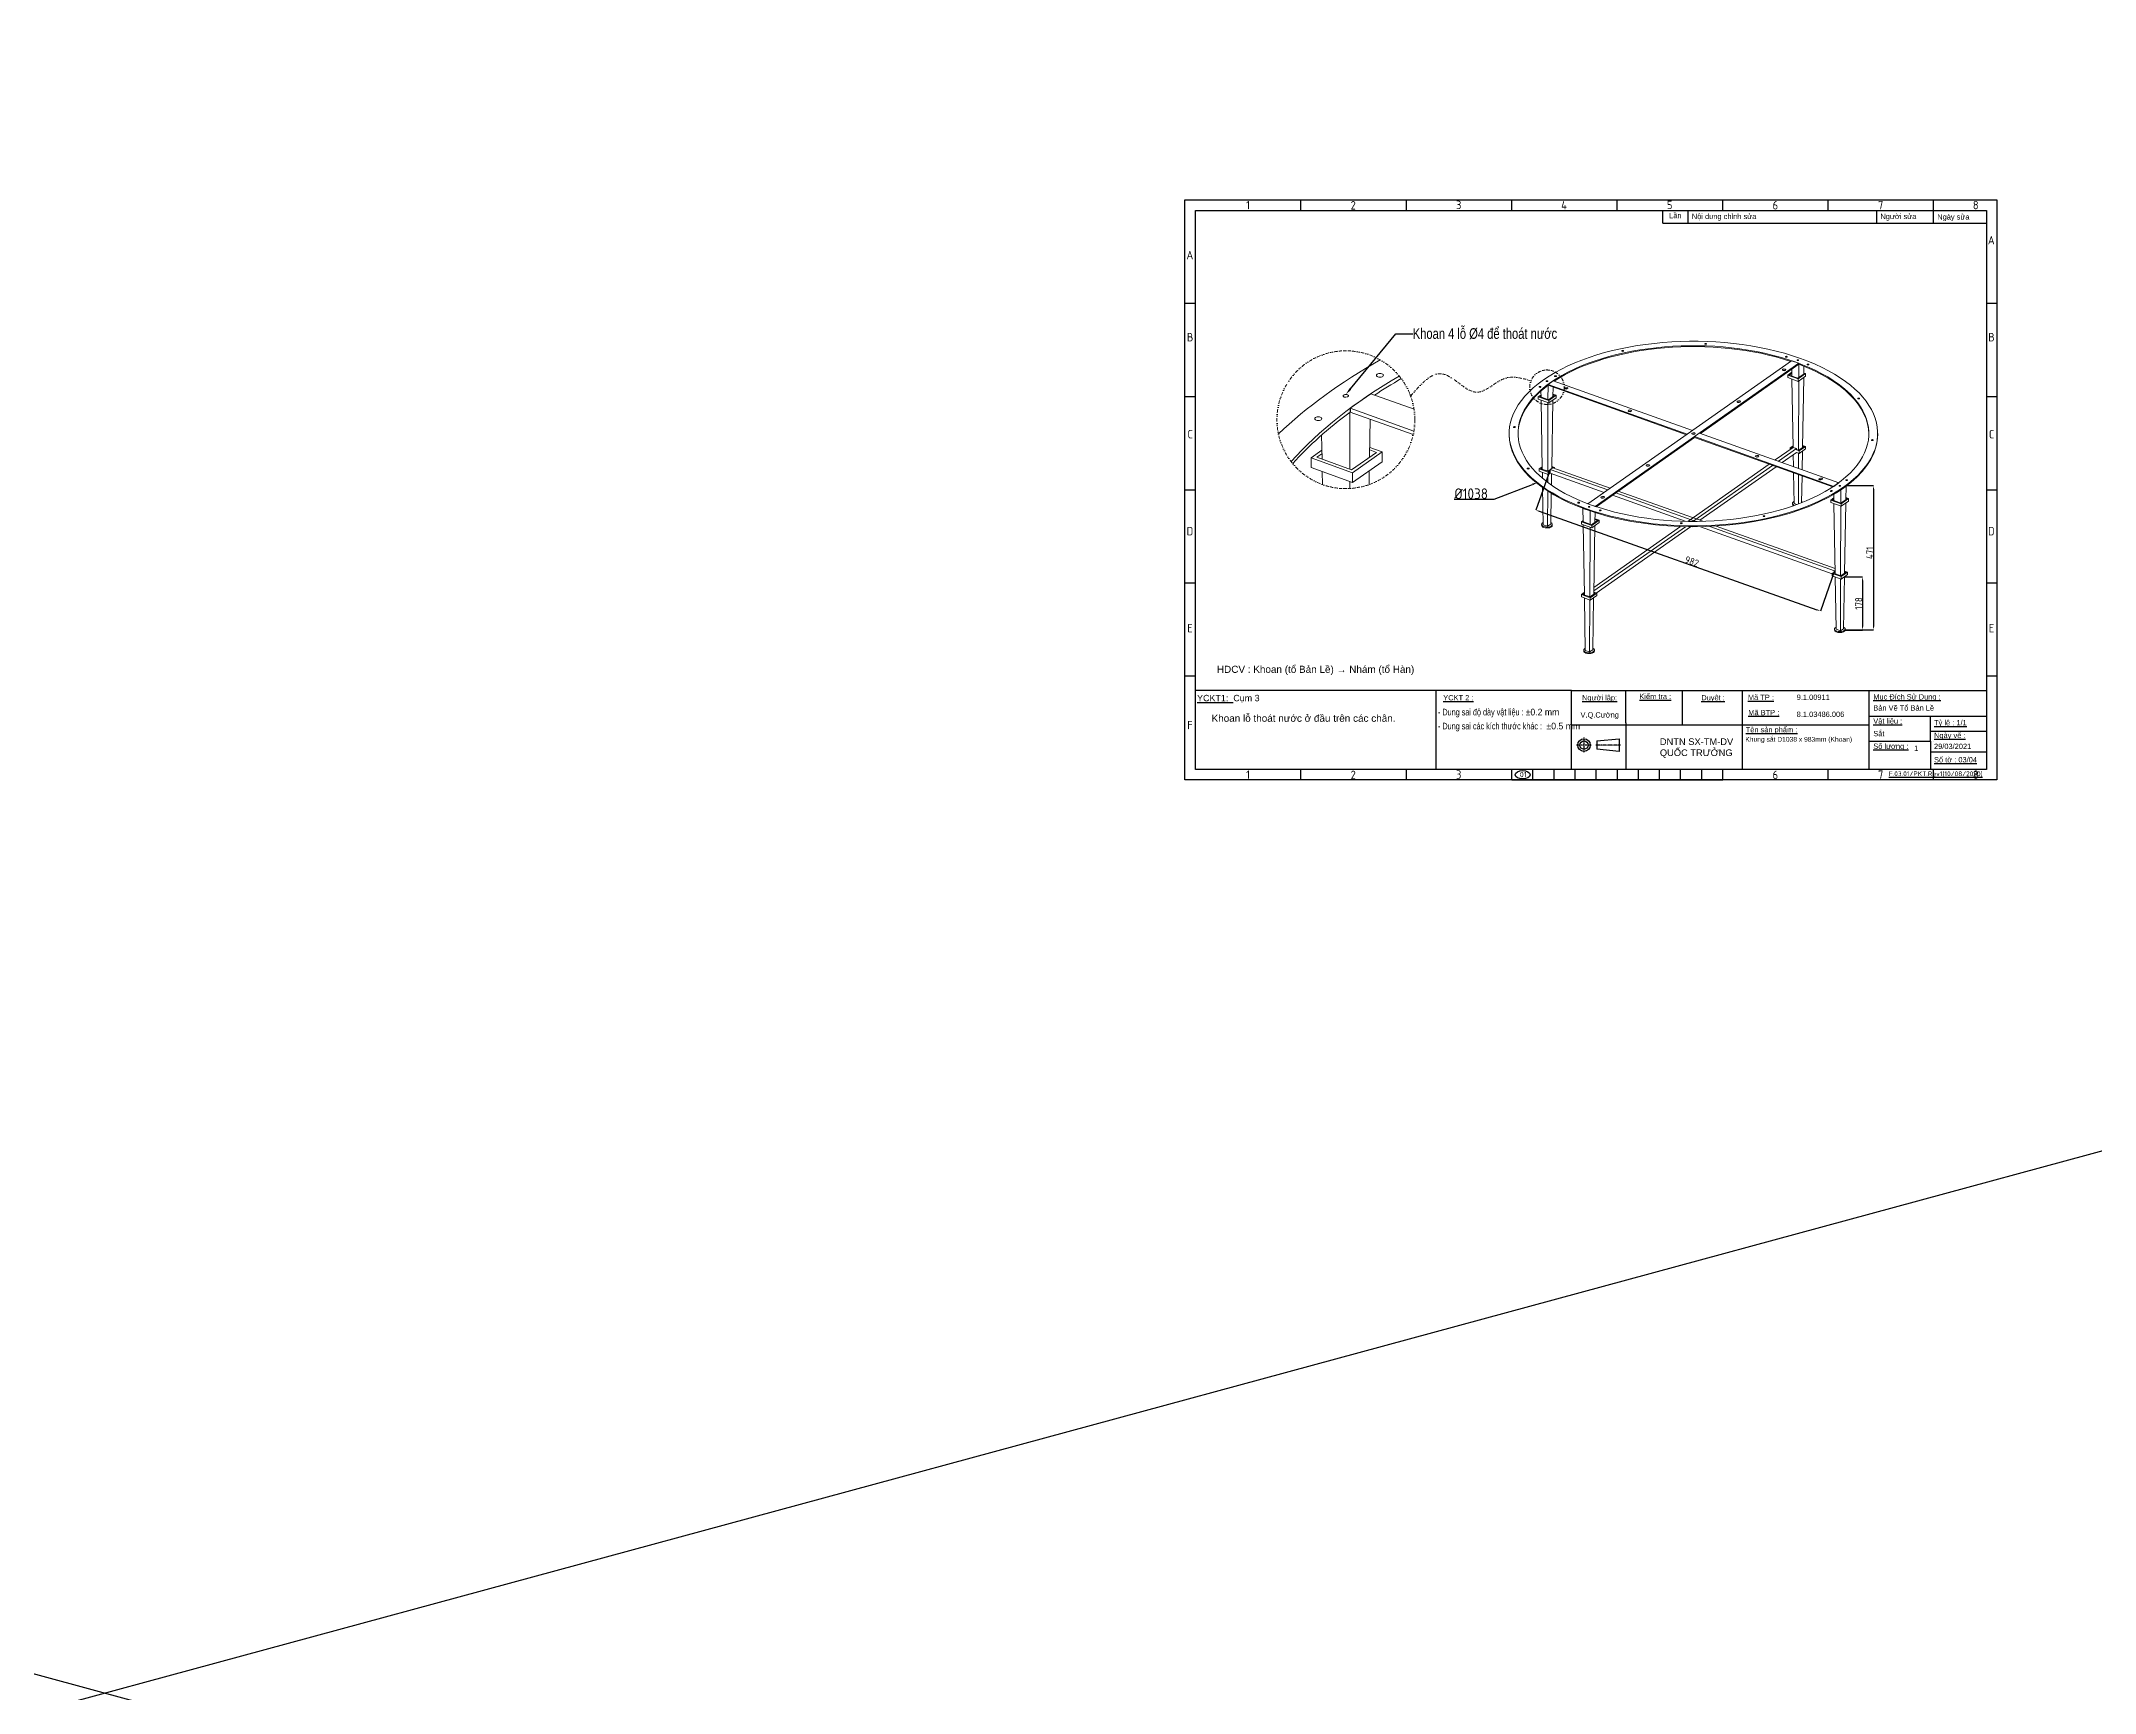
# Model space of a CAD drawing. Header units: millimetres. Extents: x -205945 to -46279, y 28253 to 108078.
# Drawn here: x -101511 to -95726, y 37634 to 42287 of the extents above; entities that cross this region are included whole.
import ezdxf
from ezdxf import colors
from ezdxf.entities.mleader import LeaderData, LeaderLine
from ezdxf.math import Vec2, Vec3

# ---------------------------------------------------------------- set-up
doc = ezdxf.new("R2010")
doc.units = ezdxf.units.MM
doc.header["$PDMODE"] = 2
for name, pattern in [('CENTER', [2, 1.25, -0.25, 0.25, -0.25]), ('CENTERX2', [4, 2.5, -0.5, 0.5, -0.5]), ('CONTPVMNIL', [0]), ('DIVIDE', [1.25, 0.5, -0.25, 0, -0.25, 0, -0.25])]:
    doc.linetypes.add(name, pattern=pattern)
doc.layers.get('0').update_dxf_attribs({"linetype": 'CONTPVMNIL'})
doc.layers.get('DEFPOINTS').update_dxf_attribs({"color": 6})
for name, color, linetype in [('CENTER', 1, 'CENTERX2'), ('FRAME050', 6, 'Continuous'), ('MAIN', 7, 'Continuous')]:
    doc.layers.add(name, color=color, linetype=linetype)
doc.layers.add('d tam', color=2, linetype='CENTER', lineweight=9)
doc.styles.add('ISOCP', font='isocp')
doc.styles.add('SLDTEXTSTYLE3', font='TXT', dxfattribs={"width": 0.65, "bigfont": 'bigfont'})
doc.styles.get("Standard").update_dxf_attribs({"font": 'isocp.shx'})
doc.styles.add('style1', font='arial.ttf', dxfattribs={"width": 0.75})
doc.dimstyles.new('Dim20$0', dxfattribs={"dimtxt": 20, "dimasz": 10, "dimexe": 0, "dimexo": 0, "dimgap": 0.6, "dimtad": 1, "dimtoh": 1, "dimdsep": 46, "dimtxsty": 'ISOCP', "dimcen": 0, "dimclrd": 3, "dimclre": 3, "dimclrt": 7, "dimadec": 3, "dimazin": 2, "dimtp": 0.05, "dimtm": 0.05, "dimtfac": 0.7, "dimtofl": 0, "dimtmove": 0, "dimatfit": 3, "dimfxl": 0, "dimtolj": 1, "dimarcsym": 0})
doc.dimstyles.new('Dim20$3', dxfattribs={"dimtxt": 20, "dimasz": 10, "dimexe": 0, "dimexo": 0, "dimgap": 0.6, "dimtad": 1, "dimtoh": 1, "dimdsep": 46, "dimtxsty": 'ISOCP', "dimcen": 0, "dimclrd": 3, "dimclre": 3, "dimclrt": 7, "dimadec": 3, "dimazin": 2, "dimtp": 0.05, "dimtm": 0.05, "dimtfac": 0.7, "dimtofl": 0, "dimtmove": 0, "dimatfit": 3, "dimfxl": 0, "dimtolj": 1, "dimarcsym": 0})

# ---------------------------------------------------------------- blocks, each defined once
blk = doc.blocks.new('ẢERHAEEH')
at = {"layer": 'FRAME050'}
for p, q in [((-261.36, 213.96), (-261.36, 217.92)), ((-221.76, 213.96), (-221.76, 217.92)), ((-182.16, 213.96), (-182.16, 217.92)), ((-142.56, 213.96), (-142.56, 217.92)), ((-102.96, 213.96), (-102.96, 217.92)), ((-63.36, 213.96), (-63.36, 217.92)), ((-23.76, 213.96), (-23.76, 217.92)), ((-300.96, 178.96), (-304.92, 178.96)), ((0, 178.96), (-3.96, 178.96)), ((-300.96, 143.96), (-304.92, 143.96)), ((0, 143.96), (-3.96, 143.96)), ((-304.92, 108.96), (-300.96, 108.96)), ((-3.96, 108.96), (0, 108.96)), ((-300.96, 73.96), (-304.92, 73.96)), ((0, 73.96), (-3.96, 73.96)), ((-300.96, 38.96), (-304.92, 38.96)), ((0, 38.96), (-3.96, 38.96)), ((-261.36, 0), (-261.36, 3.96)), ((-221.76, 0), (-221.76, 3.96)), ((-182.16, 0), (-182.16, 3.96)), ((-182.16, 0), (-102.96, 0)), ((-174.24, 0), (-174.24, 3.96)), ((-166.32, 0), (-166.32, 3.96)), ((-158.4, 0), (-158.4, 3.96)), ((-150.48, 0), (-150.48, 3.96)), ((-142.56, 3.96), (-142.56, 0)), ((-134.64, 0), (-134.64, 3.96)), ((-126.72, 0), (-126.72, 3.96)), ((-118.8, 0), (-118.8, 3.96)), ((-110.88, 0), (-110.88, 3.96)), ((-102.96, 0), (-102.96, 3.96)), ((-63.36, 0), (-63.36, 3.96)), ((-23.76, 0), (-23.76, 3.96))]:
    blk.add_line(p, q, dxfattribs=at)
at = {"layer": 'MAIN', "color": 7, "linetype": 'Continuous'}
blk.add_lwpolyline([(-300.96, 213.96), (-3.96, 213.96), (-3.96, 3.96), (-300.96, 3.96)], close=True, dxfattribs=at)
at = {"layer": 'FRAME050', "style": 'ISOCP'}
for s, p in [('1', (-281.95, 214.36)), ('2', (-242.72, 214.28)), ('3', (-203.13, 214.42)), ('4', (-163.63, 214.36)), ('5', (-123.93, 214.42)), ('6', (-84.25, 214.28)), ('7', (-44.67, 214.36)), ('8', (-9.03, 214.36)), ('A', (-3.41, 201.17)), ('A', (-304.37, 195.59)), ('B', (-304.21, 164.74)), ('B', (-3.25, 164.74)), ('C', (-303.97, 128.3)), ('C', (-3.01, 128.3)), ('D', (-304.3, 91.87)), ('D', (-3.34, 91.87)), ('E', (-304.05, 55.44)), ('E', (-3.09, 55.44)), ('F', (-304.05, 19.01)), ('1', (-281.95, 0.4)), ('2', (-242.72, 0.32)), ('3', (-203.13, 0.46)), ('6', (-84.25, 0.32)), ('7', (-44.67, 0.4)), ('8', (-9.03, 0.4))]:
    blk.add_text(s, height=3.17, dxfattribs=at).set_placement(p)
blk = doc.blocks.new('*D772')
at = {"color": 3, "lineweight": -2, "ltscale": 30, "transparency": 16777216}
for p, q in [((-97418.4, 40996.6), (-97309.9, 41038.6)), ((-97531, 40996.6), (-97418.4, 40996.6))]:
    blk.add_line(p, q, dxfattribs=at)
at = {"color": 3, "ltscale": 30, "transparency": 16777216}
blk.add_solid([(-97310.8, 41040.9), (-97309, 41036.2), (-97295.9, 41044)], dxfattribs=at)
at = {"layer": 'DEFPOINTS', "color": 0, "ltscale": 30, "transparency": 16777216}
for p in [(-96310.6, 41425.3), (-97295.9, 41044)]:
    blk.add_point(p, dxfattribs=at)
at = {"color": 7, "ltscale": 30, "transparency": 16777216, "insert": (-97483, 41012.2), "char_height": 30, "attachment_point": 5, "style": 'ISOCP'}
blk.add_mtext('\\A1;%%C1038', dxfattribs=at)
blk = doc.blocks.new('*D773')
at = {"color": 3, "lineweight": -2, "ltscale": 30, "transparency": 16777216}
for p, q in [((-97260.7, 41079.5), (-97301, 40966.1)), ((-97291.5, 40962.8), (-96509, 40685.1)), ((-96459.3, 40795.1), (-96499.5, 40681.7))]:
    blk.add_line(p, q, dxfattribs=at)
at = {"color": 3, "ltscale": 30, "transparency": 16777216}
for points in [[(-97291, 40964.4), (-97292.1, 40961.2), (-97301, 40966.1)], [(-96508.4, 40686.7), (-96509.5, 40683.5), (-96499.5, 40681.7)]]:
    blk.add_solid(points, dxfattribs=at)
at = {"layer": 'DEFPOINTS', "color": 0, "ltscale": 30, "transparency": 16777216}
for p in [(-97260.7, 41079.5), (-96459.3, 40795.1), (-96499.5, 40681.7)]:
    blk.add_point(p, dxfattribs=at)
at = {"color": 7, "ltscale": 30, "transparency": 16777216, "insert": (-96861.5, 40821.4), "char_height": 20, "attachment_point": 5, "rotation": 340.46278, "style": 'ISOCP'}
blk.add_mtext('\\A1;982', dxfattribs=at)
blk = doc.blocks.new('*D774')
at = {"color": 3, "lineweight": -2, "ltscale": 30, "transparency": 16777216}
for p, q in [((-96431.9, 40778), (-96381, 40778)), ((-96381, 40768), (-96381, 40638.2)), ((-96429.9, 40628.2), (-96381, 40628.2))]:
    blk.add_line(p, q, dxfattribs=at)
at = {"color": 3, "ltscale": 30, "transparency": 16777216}
for points in [[(-96382.7, 40768), (-96379.4, 40768), (-96381, 40778)], [(-96382.7, 40638.2), (-96379.4, 40638.2), (-96381, 40628.2)]]:
    blk.add_solid(points, dxfattribs=at)
at = {"layer": 'DEFPOINTS', "color": 0, "ltscale": 30, "transparency": 16777216}
for p in [(-96431.9, 40778), (-96429.9, 40628.2), (-96381, 40628.2)]:
    blk.add_point(p, dxfattribs=at)
at = {"color": 7, "ltscale": 30, "transparency": 16777216, "insert": (-96391.6, 40703.1), "char_height": 20, "attachment_point": 5, "rotation": 90, "style": 'ISOCP'}
blk.add_mtext('\\A1;178', dxfattribs=at)
blk = doc.blocks.new('*D775')
at = {"color": 3, "lineweight": -2, "ltscale": 30, "transparency": 16777216}
for p, q in [((-96428.4, 41035), (-96349.9, 41035)), ((-96349.9, 41025), (-96349.9, 40638.5)), ((-96429.6, 40628.5), (-96349.9, 40628.5))]:
    blk.add_line(p, q, dxfattribs=at)
at = {"color": 3, "ltscale": 30, "transparency": 16777216}
for points in [[(-96351.5, 41025), (-96348.2, 41025), (-96349.9, 41035)], [(-96351.5, 40638.5), (-96348.2, 40638.5), (-96349.9, 40628.5)]]:
    blk.add_solid(points, dxfattribs=at)
at = {"layer": 'DEFPOINTS', "color": 0, "ltscale": 30, "transparency": 16777216}
for p in [(-96428.4, 41035), (-96429.6, 40628.5), (-96349.9, 40628.5)]:
    blk.add_point(p, dxfattribs=at)
at = {"color": 7, "ltscale": 30, "transparency": 16777216, "insert": (-96360.5, 40845.6), "char_height": 20, "attachment_point": 5, "rotation": 90, "style": 'ISOCP'}
blk.add_mtext('\\A1;471', dxfattribs=at)

msp = doc.modelspace()

# ---------------------------------------------------------------- linework, layer by layer
at = {"ltscale": 30}
for p, q in [((-135875.365, 47014.308), (-66788.624, 28252.757)), ((-135875.365, 28252.757), (-66788.624, 47014.308)), ((-97824.035, 41252.856, 0), (-97823.751, 41242.37, 0))]:
    msp.add_line(p, q, dxfattribs=at)
at = {"color": 0, "linetype": 'Continuous', "lineweight": 0, "extrusion": (0, 0.865351, 0.501167)}
for p, q in [((-96580.499, 41386.887), (-96874.462, 41180.217)), ((-96854.105, 41172.945), (-96560.142, 41379.614)), ((-96560.192, 41376.983), (-96837.145, 41182.272)), ((-96560.142, 41379.614), (-96580.499, 41386.887)), ((-96580.065, 41363.012), (-96579.73, 41343.795)), ((-96560.08, 41376.941), (-96560.189, 41339.775)), ((-96545.844, 41371.368), (-96546.223, 41349.594)), ((-97266.571, 41317.531), (-97266.688, 41277.459)), ((-97251.972, 41330.472), (-97266.483, 41320.269)), ((-97266.483, 41320.269), (-96874.462, 41180.217)), ((-96876.911, 41178.496), (-97266.412, 41317.648)), ((-97252.324, 41312.615), (-97252.789, 41285.866)), ((-96859.951, 41190.42), (-97251.972, 41330.472)), ((-96579.915, 41354.399), (-96591.595, 41346.187)), ((-96591.595, 41346.187), (-96591.595, 41339.265)), ((-96591.595, 41346.187), (-96562.281, 41335.715)), ((-96562.281, 41328.792), (-96591.595, 41339.265)), ((-96587.411, 41346.539), (-96579.87, 41351.84)), ((-96562.982, 41337.812), (-96587.411, 41346.539)), ((-96579.751, 41345.001), (-96580.881, 41344.206)), ((-96579.576, 41334.971), (-96576.225, 41142.719)), ((-96545.568, 41350.055), (-96562.982, 41337.812)), ((-96562.281, 41335.715), (-96541.384, 41350.406)), ((-96541.384, 41343.483), (-96562.281, 41328.792)), ((-96562.281, 41335.715), (-96562.281, 41328.792)), ((-96560.217, 41330.242), (-96560.792, 41135.019)), ((-96546.39, 41339.964), (-96549.831, 41141.969)), ((-96546.211, 41350.284), (-96545.568, 41350.055)), ((-96541.384, 41350.406), (-96546.179, 41352.119)), ((-96541.384, 41350.406), (-96541.384, 41343.483)), ((-97765.989, 41293.665, 0), (-97824.035, 41252.856, 0)), ((-97824.035, 41252.856, 0), (-97644.424, 41188.689, 0)), ((-97644.016, 41250.09, 0), (-97765.989, 41293.665, 0)), ((-97286.331, 41290.776), (-97294.014, 41285.375)), ((-97294.014, 41285.375), (-97264.699, 41274.902)), ((-97294.014, 41285.375), (-97294.014, 41278.452)), ((-97264.699, 41267.98), (-97294.014, 41278.452)), ((-97289.829, 41285.727), (-97286.286, 41288.218)), ((-97265.401, 41276.999), (-97289.829, 41285.727)), ((-97286.516, 41301.412), (-97286.221, 41284.437)), ((-97286.067, 41275.613), (-97282.677, 41081.161)), ((-97266.714, 41268.699), (-97267.283, 41075.661)), ((-97247.987, 41289.242), (-97265.401, 41276.999)), ((-97264.699, 41274.902), (-97243.803, 41289.594)), ((-97243.803, 41282.671), (-97264.699, 41267.98)), ((-97264.699, 41274.902), (-97264.699, 41267.98)), ((-97252.956, 41276.235), (-97256.306, 41083.493)), ((-97252.701, 41290.926), (-97247.987, 41289.242)), ((-97243.803, 41289.594), (-97252.669, 41292.761)), ((-97243.803, 41289.594), (-97243.803, 41282.671)), ((-97824.384, 41241.9, 0), (-97824.856, 41081.615, 0)), ((-97646.301, 41178.975, 0), (-97823.751, 41242.37, 0)), ((-97767.399, 41222.238, 0), (-97769.258, 41115.242, 0)), ((-97903.426, 41134.883, 0), (-97934.157, 41113.278, 0)), ((-97904.168, 41177.424, 0), (-97902.984, 41109.527, 0)), ((-97816.9, 41071.387, 0), (-97733.313, 41130.153, 0)), ((-97768.907, 41135.483, 0), (-97750.05, 41128.746, 0)), ((-97733.313, 41130.153, 0), (-97768.779, 41142.823, 0)), ((-97733.313, 41130.153, 0), (-97733.313, 41102.461, 0)), ((-97376.028, 41179.086), (-97376.028, 41181.682)), ((-96874.462, 41180.217), (-97153.998, 40983.691)), ((-97133.64, 40976.418), (-96854.105, 41172.945)), ((-96854.105, 41170.349), (-97131.009, 40975.672)), ((-96854.105, 41172.945), (-96461.969, 41032.851)), ((-96464.705, 41031.233), (-96854.105, 41170.349)), ((-96447.457, 41043.053), (-96839.594, 41183.147)), ((-96576.346, 41142.762), (-96626.956, 41107.181)), ((-96566.575, 41139.271), (-96617.185, 41103.69)), ((-96576.309, 41147.529), (-96584.621, 41141.685)), ((-96584.621, 41141.685), (-96584.621, 41136.944)), ((-96584.621, 41141.685), (-96580.15, 41140.088)), ((-96580.437, 41142.037), (-96576.264, 41144.97)), ((-96578.409, 41141.312), (-96580.437, 41142.037)), ((-96566.575, 41139.271), (-96576.346, 41142.762)), ((-96567.114, 41135.431), (-96559.378, 41132.667)), ((-96566.575, 41135.81), (-96566.575, 41139.271)), ((-96560.08, 41134.764), (-96566.575, 41137.084)), ((-96545.568, 41144.966), (-96560.08, 41134.764)), ((-96559.378, 41132.667), (-96541.384, 41145.318)), ((-96541.384, 41138.395), (-96559.378, 41125.744)), ((-96559.378, 41132.667), (-96559.378, 41125.744)), ((-96549.999, 41132.338), (-96550.908, 41080.012)), ((-96549.753, 41146.462), (-96545.568, 41144.966)), ((-96541.384, 41145.318), (-96549.721, 41148.297)), ((-96541.384, 41145.318), (-96541.384, 41138.395)), ((-96338.028, 41179.086), (-96338.028, 41181.682)), ((-97934.157, 41113.278, 0), (-97816.9, 41071.387, 0)), ((-97934.157, 41113.278, 0), (-97934.157, 41085.587, 0)), ((-97816.9, 41043.696, 0), (-97934.157, 41085.587, 0)), ((-97917.42, 41114.684, 0), (-97903.248, 41124.648, 0)), ((-97819.706, 41079.775, 0), (-97917.42, 41114.684, 0)), ((-97902.369, 41074.23, 0), (-97901.737, 41037.96, 0)), ((-97750.05, 41128.746, 0), (-97819.706, 41079.775, 0)), ((-97733.313, 41102.461, 0), (-97816.9, 41043.696, 0)), ((-97769.928, 41076.719, 0), (-97770.604, 41037.807, 0)), ((-97282.799, 41088.171), (-97291.111, 41082.327)), ((-97291.111, 41082.327), (-97265.869, 41073.309)), ((-97291.111, 41082.327), (-97291.111, 41075.405)), ((-97265.869, 41066.386), (-97291.111, 41075.405)), ((-97286.927, 41082.679), (-97282.755, 41085.612)), ((-97266.57, 41075.406), (-97286.927, 41082.679)), ((-97282.523, 41072.336), (-97282.233, 41055.654)), ((-97260.354, 41079.776), (-97266.57, 41075.406)), ((-97265.869, 41073.309), (-97260.354, 41077.186)), ((-97265.869, 41073.309), (-97265.869, 41066.386)), ((-97253.389, 41085.545), (-97260.354, 41080.648)), ((-97260.354, 41080.648), (-97260.354, 41070.263)), ((-97260.354, 41080.648), (-97098.391, 41022.785)), ((-97256.244, 41087.104), (-97252.058, 41085.609)), ((-97247.874, 41085.96), (-97256.212, 41088.939)), ((-97253.389, 41085.545), (-97091.425, 41027.682)), ((-97252.058, 41085.609), (-97252.567, 41085.251)), ((-97250.124, 41084.378), (-97247.874, 41085.96)), ((-97247.874, 41085.96), (-97247.874, 41083.575)), ((-96643.916, 41095.257), (-96872.952, 40934.234)), ((-96634.145, 41091.766), (-96858.397, 40934.107)), ((-96624.351, 41088.267), (-96838.866, 40937.454)), ((-96567.114, 41128.508), (-96607.391, 41100.191)), ((-96575.87, 41122.352), (-96575.284, 41088.72)), ((-96559.378, 41125.744), (-96567.114, 41128.508)), ((-96560.818, 41126.259), (-96560.944, 41083.597)), ((-97824.959, 41046.575, 0), (-97825.017, 41026.787, 0)), ((-97816.9, 41071.387, 0), (-97816.9, 41043.696, 0)), ((-97281.779, 41029.617), (-97279.953, 40924.906)), ((-97267.447, 41019.878), (-97267.739, 40920.542)), ((-97267.308, 41066.901), (-97267.376, 41043.838)), ((-97260.354, 41070.263), (-97265.869, 41066.386)), ((-97260.354, 41070.263), (-97108.185, 41015.9)), ((-97256.56, 41068.908), (-97257.124, 41036.465)), ((-97075.585, 41014.638), (-96850.233, 40934.129)), ((-97068.62, 41019.535), (-96830.495, 40934.463)), ((-96574.968, 41070.625), (-96573.463, 40984.264)), ((-96560.996, 41065.633), (-96561.239, 40983.392)), ((-96551.219, 41062.14), (-96552.529, 40986.731)), ((-96461.969, 41032.851), (-96447.457, 41043.053)), ((-96441.64, 41022.993), (-96441.792, 41023.047)), ((-96441.64, 41022.993), (-96441.75, 40985.822)), ((-96427.129, 41033.195), (-96441.64, 41022.993)), ((-96427.129, 41033.195), (-96427.784, 40995.525)), ((-96427.28, 41033.249), (-96427.129, 41033.195)), ((-97257.52, 41013.65), (-97259.032, 40926.664)), ((-97168.488, 40970.908), (-97168.38, 40970.984)), ((-97168.488, 40970.908), (-97167.835, 40933.464)), ((-97148.131, 40963.635), (-97168.488, 40970.908)), ((-97153.998, 40983.691), (-97133.64, 40976.418)), ((-97148.131, 40963.635), (-97148.24, 40926.464)), ((-97148.023, 40963.711), (-97148.131, 40963.635)), ((-97133.876, 40959.076), (-97134.35, 40931.796)), ((-97085.379, 41007.752), (-96879.983, 40934.373)), ((-96578.002, 40985.142), (-96578.002, 40982.546)), ((-96573.463, 40984.264), (-96566.045, 40981.614)), ((-96461.476, 41000.329), (-96470.253, 40994.158)), ((-96470.253, 40994.158), (-96470.253, 40987.236)), ((-96470.253, 40994.158), (-96440.939, 40983.686)), ((-96440.939, 40976.763), (-96470.253, 40987.236)), ((-96466.069, 40994.51), (-96461.431, 40997.771)), ((-96441.64, 40985.783), (-96466.069, 40994.51)), ((-96461.655, 41010.586), (-96461.345, 40992.822)), ((-96461.191, 40983.998), (-96457.748, 40786.449)), ((-96441.776, 40977.062), (-96442.353, 40780.949)), ((-96424.227, 40998.025), (-96441.64, 40985.783)), ((-96440.939, 40983.686), (-96420.042, 40998.377)), ((-96420.042, 40991.454), (-96440.939, 40976.763)), ((-96440.939, 40983.686), (-96440.939, 40976.763)), ((-96427.951, 40985.894), (-96431.392, 40787.9)), ((-96427.718, 40999.273), (-96424.227, 40998.025)), ((-96420.042, 40998.377), (-96427.687, 41001.108)), ((-96420.042, 40998.377), (-96420.042, 40991.454)), ((-97284.493, 40925.785), (-97284.493, 40923.189)), ((-97279.953, 40924.906), (-97267.739, 40920.542)), ((-97267.739, 40920.542), (-97259.032, 40926.664)), ((-97254.493, 40925.785), (-97254.493, 40923.189)), ((-97167.892, 40936.707), (-97172.672, 40933.346)), ((-97172.672, 40933.346), (-97172.672, 40926.423)), ((-97172.672, 40933.346), (-97143.358, 40922.873)), ((-97143.358, 40915.95), (-97172.672, 40926.423)), ((-97168.488, 40933.698), (-97167.847, 40934.148)), ((-97144.059, 40924.97), (-97168.488, 40933.698)), ((-97167.681, 40924.64), (-97164.238, 40727.091)), ((-97148.266, 40917.704), (-97148.843, 40721.591)), ((-97126.645, 40937.213), (-97144.059, 40924.97)), ((-97143.358, 40922.873), (-97122.461, 40937.565)), ((-97122.461, 40930.642), (-97143.358, 40915.95)), ((-97143.358, 40922.873), (-97143.358, 40915.95)), ((-97134.517, 40922.166), (-97137.883, 40728.542)), ((-96893.723, 40919.631), (-97137.541, 40748.216)), ((-96879.563, 40919.226), (-97137.171, 40738.116)), ((-97133.175, 40932.623), (-97134.328, 40933.035)), ((-97134.209, 40939.915), (-97126.645, 40937.213)), ((-97122.461, 40937.565), (-97134.177, 40941.75)), ((-96865.097, 40919.012), (-97130.642, 40732.322)), ((-97122.461, 40937.565), (-97122.461, 40930.642)), ((-96837.417, 40919.166), (-96466.182, 40786.54)), ((-96810.733, 40920.017), (-96459.911, 40794.684)), ((-96792.761, 40920.982), (-96458.008, 40801.389)), ((-96460.667, 40791.493), (-96466.182, 40787.616)), ((-96466.182, 40787.616), (-96466.182, 40780.693)), ((-96466.182, 40787.616), (-96440.939, 40778.598)), ((-96461.998, 40787.967), (-96457.825, 40790.901)), ((-96441.64, 40780.695), (-96461.998, 40787.967)), ((-96457.916, 40796.087), (-96459.911, 40794.684)), ((-96459.911, 40794.684), (-96459.911, 40791.222)), ((-96427.129, 40790.897), (-96441.64, 40780.695)), ((-96440.939, 40778.598), (-96422.945, 40791.248)), ((-96422.945, 40784.326), (-96440.939, 40771.675)), ((-96431.314, 40792.392), (-96427.129, 40790.897)), ((-96422.945, 40791.248), (-96431.282, 40794.227)), ((-96422.945, 40791.248), (-96422.945, 40784.326)), ((-97164.36, 40734.102), (-97172.672, 40728.258)), ((-97172.672, 40728.258), (-97172.672, 40721.335)), ((-97172.672, 40728.258), (-97147.429, 40719.24)), ((-97168.488, 40728.609), (-97164.315, 40731.543)), ((-97148.131, 40721.337), (-97168.488, 40728.609)), ((-97133.619, 40731.539), (-97148.131, 40721.337)), ((-97147.429, 40719.24), (-97129.435, 40731.891)), ((-97137.804, 40733.034), (-97133.619, 40731.539)), ((-97129.435, 40731.891), (-97137.773, 40734.869)), ((-97137.171, 40738.116), (-97137.713, 40738.309)), ((-97137.171, 40734.654), (-97137.171, 40738.116)), ((-97129.435, 40731.891), (-97129.435, 40724.968)), ((-96440.939, 40771.675), (-96466.182, 40780.693)), ((-96457.594, 40777.625), (-96455.024, 40630.194)), ((-96442.379, 40772.189), (-96442.81, 40625.83)), ((-96440.939, 40778.598), (-96440.939, 40771.675)), ((-96431.56, 40778.269), (-96434.103, 40631.952)), ((-97147.429, 40712.317), (-97172.672, 40721.335)), ((-97164.084, 40718.267), (-97161.514, 40570.836)), ((-97148.869, 40712.831), (-97149.3, 40566.473)), ((-97129.435, 40724.968), (-97147.429, 40712.317)), ((-97147.429, 40719.24), (-97147.429, 40712.317)), ((-97138.05, 40718.911), (-97140.593, 40572.594)), ((-96459.563, 40631.073), (-96459.563, 40628.477)), ((-96455.024, 40630.194), (-96442.81, 40625.83)), ((-96442.81, 40625.83), (-96434.103, 40631.952)), ((-96429.563, 40631.073), (-96429.563, 40628.477)), ((-97166.054, 40571.715), (-97166.054, 40569.119)), ((-97161.514, 40570.836), (-97149.3, 40566.473)), ((-97149.3, 40566.473), (-97140.593, 40572.594)), ((-97136.054, 40571.715), (-97136.054, 40569.119))]:
    msp.add_line(p, q, dxfattribs=at)
for p, q in [((-97200.139, 40457.423, 0), (-98259.403, 40457.423, 0)), ((-97582.996, 40457.423, 0), (-97582.996, 40235.476, 0)), ((-96888.851, 40457.423, 0), (-96888.851, 40360.653, 0)), ((-96362.436, 40385.779, 0), (-96362.436, 40457.423, 0)), ((-97200.139, 40360.653, 0), (-96718.969, 40360.653, 0)), ((-97047.174, 40366.806, 0), (-97047.174, 40235.476, 0)), ((-96189.635, 40343.575, 0), (-96031.903, 40343.575, 0)), ((-96189.635, 40284.753, 0), (-96031.903, 40284.753, 0))]:
    msp.add_line(p, q)
at = {"ltscale": 3}
msp.add_line((-96718.969, 40360.653, 0), (-96362.436, 40360.653, 0), dxfattribs=at)
at = {"linetype": 'ByBlock'}
msp.add_line((-96189.635, 40314.676, 0), (-96189.635, 40235.476, 0), dxfattribs=at)
at = {"color": 0, "linetype": 'Continuous', "lineweight": 0}
for centre, major_axis, start_param, end_param in [((-96857.028, 41181.682), (-519, 0), -5.331687179632194, 0.9514981275473926), ((-96857.028, 41179.086), (-494, 0), -2.15869906, -0.65314679), ((-96186.214, 40698.506, 0), (-2076, 0), -0.72569663, -0.48173104), ((-96857.028, 41179.086), (494, 0), 0.00524295, 0.92619178), ((-96186.214, 40688.122, 0), (-1976, 0), -0.71365682, -0.65314679), ((-96857.028, 41179.086), (-494, 0), -0.59399185, -0.00524295), ((-97215.256, 41307.066), (-2.5, 0), -2.19009453, -0.31736757), ((-97215.256, 41307.066), (2.5, 0), 0.31736757, 0.95149813), ((-96601.666, 41358.618), (-2.5, 0), -2.19009453, -0.31736757), ((-96601.666, 41358.618), (2.5, 0), 0.31736757, 0.95149813), ((-96729.368, 41268.837), (-2.5, 0), -2.19009453, -0.31736757), ((-96729.368, 41268.837), (2.5, 0), 0.31736757, 0.95149813), ((-96186.214, 40688.122, 0), (-1976, 0), -0.59399185, -0.42577575), ((-97036.113, 41243.065), (-2.5, 0), -2.19009453, -0.31736757), ((-97036.113, 41243.065), (2.5, 0), 0.31736757, 0.95149813), ((-96857.028, 41179.086), (-2.5, 0), -2.19009453, -0.31736757), ((-96857.028, 41179.086), (-2.5, 0), -2.19009453, -0.31736757), ((-96857.028, 41179.086), (2.5, 0), 0.31736757, 0.95149813), ((-96857.028, 41179.086), (2.5, 0), 0.31736757, 0.95149813), ((-96984.772, 41089.276), (-2.5, 0), -2.19009453, -0.31736757), ((-96984.772, 41089.276), (2.5, 0), 0.31736757, 0.95149813), ((-96677.827, 41115.065), (-2.5, 0), -2.19009453, -0.31736757), ((-96677.827, 41115.065), (2.5, 0), 0.31736757, 0.95149813), ((-96498.684, 41051.065), (-2.5, 0), -2.19009453, -0.31736757), ((-96498.684, 41051.065), (2.5, 0), 0.31736757, 0.95149813), ((-97112.474, 40999.496), (-2.5, 0), -2.19009453, -0.31736757), ((-97112.474, 40999.496), (2.5, 0), 0.31736757, 0.95149813), ((-96563.002, 40985.142), (-15, 0), -0.6192982, 0.88838671), ((-96563.002, 40985.142), (-15, 0), -0.78894353, -0.6192982), ((-96563.002, 40985.142), (-15, 0), -2.74329553, -2.34977812), ((-97269.493, 40925.785), (-15, 0), -0.78894353, 0.95149813), ((-97269.493, 40925.785), (15, 0), -2.19009453, 0.79181453), ((-96444.563, 40631.073), (-15, 0), -0.78894353, 3.93340718), ((-97151.054, 40571.715), (-15, 0), -0.78894353, 2.52229445), ((-97151.054, 40571.715), (15, 0), -0.6192982, 0.79181453)]:
    msp.add_ellipse(centre, major_axis=major_axis, ratio=0.50116692, start_param=start_param, end_param=end_param, dxfattribs=at)
at = {"color": 0, "linetype": 'Continuous', "lineweight": 0, "extrusion": (-5.55112e-17, -9.24446e-33, -1)}
for centre, major_axis, start_param, end_param in [((-96857.028, 41181.682), (494, 0), -4.093090781137342, 2.190094526042244), ((-96186.214, 40698.506, 0), (1976, 0), -2.72121325, -2.43225067)]:
    msp.add_ellipse(centre, major_axis=major_axis, ratio=0.50116692, start_param=start_param, end_param=end_param, dxfattribs=at)
at = {"color": 0, "linetype": 'Continuous', "lineweight": 0, "extrusion": (1.33279e-16, -5.55112e-17, -1)}
for centre, major_axis, start_param, end_param in [((-96822.69, 41434.393), (2.5, 0), -4.093090781137289, 2.190094526042297), ((-97056.089, 41414.504), (2.5, 0), -4.093090781137289, 2.190094526042297), ((-96601.666, 41361.214), (5, 0), -0.95149813, 5.33168718), ((-96595.082, 41398.126), (2.5, 0), -4.093090781137289, 2.190094526042297), ((-97740.098, 41345.696, 0), (10, 0), -4.093090781137289, 2.190094526042297), ((-97288.908, 41312.961), (2.5, 0), -4.093090781137289, 2.190094526042297), ((-97245.499, 41343.48), (2.5, 0), -4.093090781137289, 2.190094526042297), ((-97215.256, 41309.662), (5, 0), -0.95149813, 5.33168718), ((-97036.113, 41245.662), (5, 0), -0.95149813, 5.33168718), ((-96729.368, 41271.433), (5, 0), -0.95149813, 5.33168718), ((-96391.55, 41280.365), (2.5, 0), -4.093090781137653, 2.190094526041933), ((-97913.735, 41223.621, 0), (10, 0), -4.093090781137289, 2.190094526042297), ((-97361.106, 41200.062), (2.5, 0), -4.093090781137289, 2.190094526042297), ((-96857.028, 41181.682), (5, 0), -0.95149813, 5.33168718), ((-96857.028, 41181.682), (5, 0), -0.95149813, 5.33168718), ((-96352.95, 41163.302), (2.5, 0), -4.093090781137289, 2.190094526042297), ((-97322.506, 41082.999), (2.5, 0), -4.093090781137289, 2.190094526042297), ((-96984.772, 41091.872), (5, 0), -0.95149813, 5.33168718), ((-96677.827, 41117.661), (5, 0), -0.95149813, 5.33168718), ((-96498.684, 41053.661), (5, 0), -0.95149813, 5.33168718), ((-96468.557, 41019.885), (2.5, 0), -4.093090781137654, 2.190094526041932), ((-96425.148, 41050.404), (2.5, 0), -4.093090781137289, 2.190094526042297), ((-97179.87, 40986.993), (2.5, 0), -4.093090781137289, 2.190094526042297), ((-97118.974, 40965.238), (2.5, 0), -4.093090781137654, 2.190094526041932), ((-97112.474, 41002.092), (5, 0), -0.95149813, 5.33168718), ((-96891.366, 40928.971), (2.5, 0), -4.093090781137289, 2.190094526042297), ((-96657.967, 40948.861), (2.5, 0), -4.093090781137289, 2.190094526042297)]:
    msp.add_ellipse(centre, major_axis=major_axis, ratio=0.50116692, start_param=start_param, end_param=end_param, dxfattribs=at)
at = {"color": 0, "linetype": 'Continuous', "lineweight": 0, "extrusion": (8.65026e-17, -5.55112e-17, -1)}
msp.add_ellipse((-96563.023, 41388.381), major_axis=(2, 0), ratio=0.50116692, start_param=-5.663887107932682, end_param=0.6192981992469044, dxfattribs=at)
at = {"color": 0, "linetype": 'Continuous', "lineweight": 0, "extrusion": (3.31905e-17, -5.55112e-17, -1)}
msp.add_ellipse((-96534.186, 41376.371), major_axis=(2.493, 0), ratio=0.50116692, start_param=-4.09309078113742, end_param=2.190094526042166, dxfattribs=at)
at = {"color": 0, "linetype": 'Continuous', "lineweight": 0, "extrusion": (-8.32019e-17, -2.22045e-16, -1)}
for centre, major_axis in [((-97269.464, 41329.028), (-2, 0)), ((-97835.957, 41287.889, 0), (-8, 0))]:
    msp.add_ellipse(centre, major_axis=major_axis, ratio=0.50116692, start_param=-4.09309078113747, end_param=2.190094526042116, dxfattribs=at)
at = {"color": 0, "linetype": 'Continuous', "lineweight": 0, "extrusion": (8.29563e-17, 1.66533e-16, -1)}
msp.add_ellipse((-96857.028, 41179.086), major_axis=(-519, 0), ratio=0.50116692, start_param=-0.95149813, end_param=0, dxfattribs=at)
at = {"color": 0, "linetype": 'Continuous', "lineweight": 0, "extrusion": (-5.76803e-17, -1.66533e-16, -1)}
msp.add_ellipse((-96857.028, 41179.086), major_axis=(519, 0), ratio=0.50116692, start_param=0, end_param=2.19009453, dxfattribs=at)
at = {"color": 0, "linetype": 'Continuous', "lineweight": 0, "extrusion": (-1.37806e-17, -1.11022e-16, -1)}
msp.add_ellipse((-96444.592, 41034.337), major_axis=(2, 0), ratio=0.50116692, start_param=-4.093090781137471, end_param=2.190094526042115, dxfattribs=at)
at = {"color": 0, "linetype": 'Continuous', "lineweight": 0, "extrusion": (4.47721e-17, -9.23805e-30, -1)}
msp.add_ellipse((-97151.033, 40974.983), major_axis=(-2, 0), ratio=0.50116692, start_param=-5.663887107932043, end_param=0.6192981992475435, dxfattribs=at)
at = {"color": 0, "linetype": 'Continuous', "lineweight": 0, "extrusion": (-5.55112e-17, -1.66533e-16, -1)}
msp.add_ellipse((-96563.002, 40982.546), major_axis=(-15, 0), ratio=0.50116692, start_param=-0.60182137, end_param=0, dxfattribs=at)
at = {"color": 0, "linetype": 'Continuous', "lineweight": 0, "extrusion": (-5.55112e-17, -3.88578e-16, -1)}
msp.add_ellipse((-97269.493, 40923.189), major_axis=(-15, 0), ratio=0.50116692, start_param=-0.95149813, end_param=0, dxfattribs=at)
at = {"color": 0, "linetype": 'Continuous', "lineweight": 0, "extrusion": (5.10327e-17, -5.55112e-17, -1)}
msp.add_ellipse((-97269.493, 40923.189), major_axis=(15, 0), ratio=0.50116692, start_param=0, end_param=2.19009453, dxfattribs=at)
at = {"color": 0, "linetype": 'Continuous', "lineweight": 0, "extrusion": (2.2211e-17, -1.11022e-16, -1)}
msp.add_ellipse((-96444.563, 40628.477), major_axis=(15, 0), ratio=0.50116692, start_param=0, end_param=3.14159265, dxfattribs=at)
at = {"color": 0, "linetype": 'Continuous', "lineweight": 0, "extrusion": (-3.03428e-17, -5.55112e-17, -1)}
msp.add_ellipse((-97151.054, 40569.119), major_axis=(-15, 0), ratio=0.50116692, start_param=-2.52229445, end_param=0, dxfattribs=at)
at = {"color": 0, "linetype": 'Continuous', "lineweight": 0, "extrusion": (-1.22692e-16, -1.66533e-16, -1)}
msp.add_ellipse((-97151.054, 40569.119), major_axis=(15, 0), ratio=0.50116692, start_param=0, end_param=0.6192982, dxfattribs=at)
at = {"color": 1}
msp.add_ellipse((-97338.008, 40220.282, 0), major_axis=(-21.079, 0), ratio=0.55171628, dxfattribs=at)
at = {"layer": 'CENTER', "color": 1, "linetype": 'CENTER', "ltscale": 0.05}
for p, q in [((-97165.259, 40325.319, 0), (-97165.259, 40282.535, 0)), ((-97143.867, 40303.927, 0), (-97186.651, 40303.927, 0))]:
    msp.add_line(p, q, dxfattribs=at)
at = {"layer": 'CENTER'}
msp.add_line((-97062.706, 40303.927, 0), (-97132.03, 40303.927, 0), dxfattribs=at)
at = {"layer": 'd tam', "linetype": 'DIVIDE', "ltscale": 20}
for centre, radius in [((-97835.957, 41220.663, 0), 194.184), ((-97269.464, 41312.221), 48.546)]:
    msp.add_circle(centre, radius, dxfattribs=at)
msp.add_spline([(-97653.502, 41287.129, 0), (-97563.524, 41349.753, 0), (-97465.918, 41298.144, 0), (-97387.833, 41337.166, 0), (-97314.571, 41330.169)], degree=3, dxfattribs=at)
at = {"layer": 'DEFPOINTS', "ltscale": 30, "elevation": 0}
msp.add_lwpolyline([(-98289.103, 41840.176), (-96002.203, 41840.176), (-96002.203, 40205.776), (-98289.103, 40205.776)], close=True, dxfattribs=at)
at = {"layer": 'MAIN'}
for p, q in [((-96943.618, 41774.476, 0), (-96943.618, 41810.476, 0)), ((-96943.618, 41774.476, 0), (-96031.903, 41774.476, 0)), ((-96871.618, 41774.476, 0), (-96871.618, 41810.476, 0)), ((-96340.411, 41774.476, 0), (-96340.411, 41810.476, 0)), ((-96180.403, 41774.476, 0), (-96180.403, 41810.476, 0)), ((-97200.139, 40457.423, 0), (-96031.903, 40457.423, 0)), ((-97200.139, 40360.653, 0), (-97200.139, 40457.423, 0)), ((-97047.174, 40366.806, 0), (-97047.174, 40457.423, 0)), ((-96718.969, 40385.779, 0), (-96718.969, 40457.423, 0)), ((-96718.969, 40314.676, 0), (-96718.969, 40385.779, 0)), ((-96362.436, 40385.779, 0), (-96031.903, 40385.779, 0)), ((-96362.436, 40314.676, 0), (-96362.436, 40385.779, 0)), ((-96189.635, 40314.676, 0), (-96189.635, 40385.779, 0)), ((-97200.139, 40235.476, 0), (-97200.139, 40360.653, 0)), ((-97129.297, 40315.688, 0), (-97066.088, 40321.569, 0)), ((-97066.088, 40321.569, 0), (-97066.088, 40286.285, 0)), ((-97129.297, 40315.688, 0), (-97129.297, 40292.166, 0)), ((-97066.088, 40286.285, 0), (-97129.297, 40292.166, 0)), ((-96718.969, 40235.476, 0), (-96718.969, 40314.676, 0)), ((-96362.436, 40314.676, 0), (-96189.635, 40314.676, 0)), ((-96362.436, 40235.476, 0), (-96362.436, 40314.676, 0)), ((-96181.006, 40314.676, 0), (-96180.691, 40314.676, 0))]:
    msp.add_line(p, q, dxfattribs=at)
for radius in [17.642, 11.761]:
    msp.add_circle((-97165.259, 40303.927, 0), radius, dxfattribs=at)

# ---------------------------------------------------------------- block references
at = {"xscale": 7.5, "yscale": 7.5, "zscale": 7.5}
msp.add_blockref('ẢERHAEEH', (-96002.203, 40205.776, 0), dxfattribs=at)

# ---------------------------------------------------------------- texts
at = {"attachment_point": 1}
for s, insert, char_height, width in [('{\\fArial|b0|i0|c0|p34;Lần}', (-96925.494, 41803.376, 0), 15, 24.50884), ('{\\fArial|b0|i0|c0|p34;\\LYCKT1:\\l  Cụm 3}', (-98254.976, 40445.453, 0), 18, 299.08285), ('{\\fArial|b0|i0|c0|p34;29/03/2021}', (-96179.428, 40307.886, 0), 15, 11.98235), ('{\\LF.03.01/PKT.Rev1(10/08/2020)}', (-96306.646, 40229.883, 0), 13.5, 28.97216)]:
    msp.add_mtext(s, dxfattribs=dict(at, insert=insert, char_height=char_height, width=width))
at = {"color": 0, "attachment_point": 1, "style": 'SLDTEXTSTYLE3'}
for s, insert, char_height, width in [('{\\fArial|b0|i0|c0|p34;\\W1;\\C256;Nội dung chỉnh sửa}', (-96861.569, 41800.896, 0), 15, 274.88014), ('{\\fArial|b0|i0|c0|p34;\\W1;\\C256;Người sửa}', (-96330.362, 41800.896, 0), 15, 274.88014), ('{\\fArial|b0|i0|c0|p34;\\W1;\\C256;Ngày sửa}', (-96170.354, 41799.596, 0), 15, 274.88014), ('{\\fArial|b0|i0|c0|p34;\\W1;\\L\\C256;YCKT 2 :}', (-97561.648, 40444.919, 0), 15, 104.20621), ('{\\fArial|b0|i0|c0|p34;\\W1;\\L\\C256;Người lập:}', (-97170.765, 40444.919, 0), 15, 104.20621), ('{\\fArial|b0|i0|c0|p34;\\W1;\\L\\C256;Kiểm tra :}', (-97009.323, 40448.552, 0), 15, 104.20621), ('{\\fArial|b0|i0|c0|p34;\\W1;\\L\\C256;Duyệt :}', (-96834.968, 40444.919, 0), 15, 104.20621), ('{\\fArial|b0|i0|c0|p34;\\W1;\\L\\C256;Mã TP :}', (-96703.614, 40445.992, 0), 15, 104.20621), ('{\\fArial|b0|i0|c0|p34;\\W1;\\C256;9.1.00911}', (-96566.147, 40446.212, 0), 15, 104.20621), ('{\\fArial|b0|i0|c0|p34;\\W1;\\L\\C256;Mục Đích Sử Dụng :}', (-96350.482, 40447.358, 0), 15, 198.90063), ('{\\fArial|b0|i0|c0|p34; - Dung sai độ dày vật liệu : \\W0.933;%%P0.2 mm}', (-97582.175, 40406.311, 0), 18.75, 604.403), ('{\\fArial|b0|i0|c0|p34;\\W1;\\C256;V.Q.Cường}', (-97175.111, 40396.534, 0), 15, 104.20621), ('{\\fArial|b0|i0|c0|p34;\\W1;\\L\\C256;Mã BTP :}', (-96702.651, 40403.052, 0), 15, 104.20621), ('{\\fArial|b0|i0|c0|p34;\\W1;\\C256;8.1.03486.006}', (-96566.147, 40398.199, 0), 15, 104.20621), ('{\\fArial|b0|i0|c0|p34;\\W1;\\L\\C256;Vật liệu :}', (-96350.482, 40379.388, 0), 15, 104.20621), ('{\\fArial|b0|i0|c0|p34;\\W1;\\C256;Bản Vẽ Tổ Bản Lề }', (-96350.482, 40416.208, 0), 15, 198.90063), ('{\\fArial|b0|i0|c0|p34; - Dung sai các kích thước khác : \\W0.933; %%P0.5 mm}', (-97582.175, 40366.91, 0), 18.75, 604.403), ('{\\fArial|b0|i0|c0|p34;\\W1;\\C256;DNTN SX-TM-DV QUỐC TRƯỞNG}', (-96951.576, 40323.008, 0), 18.75, 279.39865), ('{\\fArial|b0|i0|c0|p34;\\W1;\\L\\C256;Tên sản phẩm :}', (-96709.889, 40355.007, 0), 15, 152.67102), ('{\\fArial|b0|i0|c0|p34;\\W1;\\C256;Khung sắt D1038 x 983mm (Khoan) }', (-96710.946, 40327.019), 13.5, 352.68269), ('{\\fArial|b0|i0|c0|p34;\\W1;\\C256;Sắt }', (-96350.482, 40343.837, 0), 15, 104.20621), ('{\\fArial|b0|i0|c0|p34;\\W1;\\L\\C256;Tỷ lệ : 1/1}', (-96179.3, 40374.498, 0), 15, 104.20621), ('{\\fArial|b0|i0|c0|p34;\\W1;\\L\\C256;Ngày vẽ :}', (-96179.3, 40338.814, 0), 15, 104.20621), ('{\\fArial|b0|i0|c0|p34;\\W1;\\L\\C256;Số lượng :}', (-96350.482, 40308.285, 0), 15, 104.20621), ('{\\fArial|b0|i0|c0|p34;\\W1;\\C256;1}', (-96235.267, 40302.698, 0), 15, 104.20621), ('{\\fArial|b0|i0|c0|p34;\\W1;\\L\\C256;Số tờ : 03/04}', (-96179.3, 40270.212, 0), 15, 136.30066)]:
    msp.add_mtext(s, dxfattribs=dict(at, insert=insert, char_height=char_height, width=width))
at = {"ltscale": 30, "char_height": 20, "width": 1429.70348, "attachment_point": 1, "style": 'style1'}
for s, insert in [('{\\W1;HDCV : Khoan (tổ Bản Lề) → Nhám (tổ Hàn)}', (-98199.138, 40527.48, 0)), ('{\\W1;Khoan lỗ thoát nước ở đầu trên các chân.}', (-98214.259, 40389.605, 0))]:
    msp.add_mtext(s, dxfattribs=dict(at, insert=insert))
at = {"color": 7, "insert": (-97346.229, 40228.487, 0), "char_height": 15, "width": 24.50884, "attachment_point": 1}
msp.add_mtext('01', dxfattribs=at)

# ---------------------------------------------------------------- dimensions: what is measured, and where the dimension line sits
at = {"ltscale": 30}
dim = msp.add_diameter_dim_2p(p1=(-96310.64, 41425.309), p2=(-97295.921, 41043.978), text='%%C1038', dimstyle='Dim20$3', override={"dimtxt": 30, "dimasz": 15}, dxfattribs=at)
dim.commit()
dim.dimension.update_dxf_attribs({"geometry": '*D772', "text_midpoint": (-97482.99, 40996.588), "dimtype": 163})
for base, p1, p2, angle, text, picture, middle, dimtype in [((-96499.527, 40681.74), (-97260.736, 41079.508), (-96459.296, 40795.116), 340.4627802, '982', '*D773', (-96865.051, 40811.446), 161), ((-96349.868, 40628.477), (-96428.444, 41034.987), (-96429.563, 40628.477), 90, '471', '*D775', (-96349.868, 40845.624), 160), ((-96381.046, 40628.208), (-96431.942, 40778), (-96429.945, 40628.208), 90, '178', '*D774', (-96381.046, 40703.104), 160)]:
    dim = msp.add_linear_dim(base=base, p1=p1, p2=p2, angle=angle, text=text, dimstyle='Dim20$0', dxfattribs=at)
    dim.commit()
    dim.dimension.update_dxf_attribs({"geometry": picture, "text_midpoint": middle, "dimtype": dimtype})

# ---------------------------------------------------------------- leaders
ml = msp.add_multileader_mtext('Standard', dxfattribs=at)
ml.set_content('Khoan 4 lỗ %%C4 để thoát nước  ', color=256, style='style1')
ml.set_leader_properties(color=3)
ml.build(insert=Vec2(0, 0))
ml.multileader.update_dxf_attribs({"text_right_attachment_type": 6, "dogleg_length": 0.36, "arrow_head_size": 20})
ctx = ml.context
ctx.base_point, ctx.char_height, ctx.arrow_head_size, ctx.landing_gap_size, ctx.plane_origin = Vec3(-97647.732, 41462.872), 30, 20, 0.09, Vec3(-97791.064, 41330.03)
ctx.right_attachment = 6
notes = []
notes.append((ctx, [(0, (1, 1, 0), (-97695.005, 41462.872), (1, 0), 47.273, [(0, [(-97835.957, 41291.898)], 0, [])])]))
ctx.mtext.insert, ctx.mtext.line_spacing_style, ctx.mtext.flow_direction = Vec3(-97647.642, 41478.475), 2, 5
for ctx, leaders in notes:
    for number, flags, end, landing, length, lines in leaders:
        leader = LeaderData()
        leader.index, (leader.has_last_leader_line, leader.has_dogleg_vector, leader.attachment_direction) = number, flags
        leader.last_leader_point, leader.dogleg_vector, leader.dogleg_length = Vec3(end), Vec3(landing), length
        for number, points, colour, breaks in lines:
            line = LeaderLine()
            line.index, line.vertices, line.color, line.breaks = number, Vec3.list(points), colors.encode_raw_color(colour), breaks
            leader.lines.append(line)
        ctx.leaders.append(leader)

doc.saveas('drawing.dxf')
